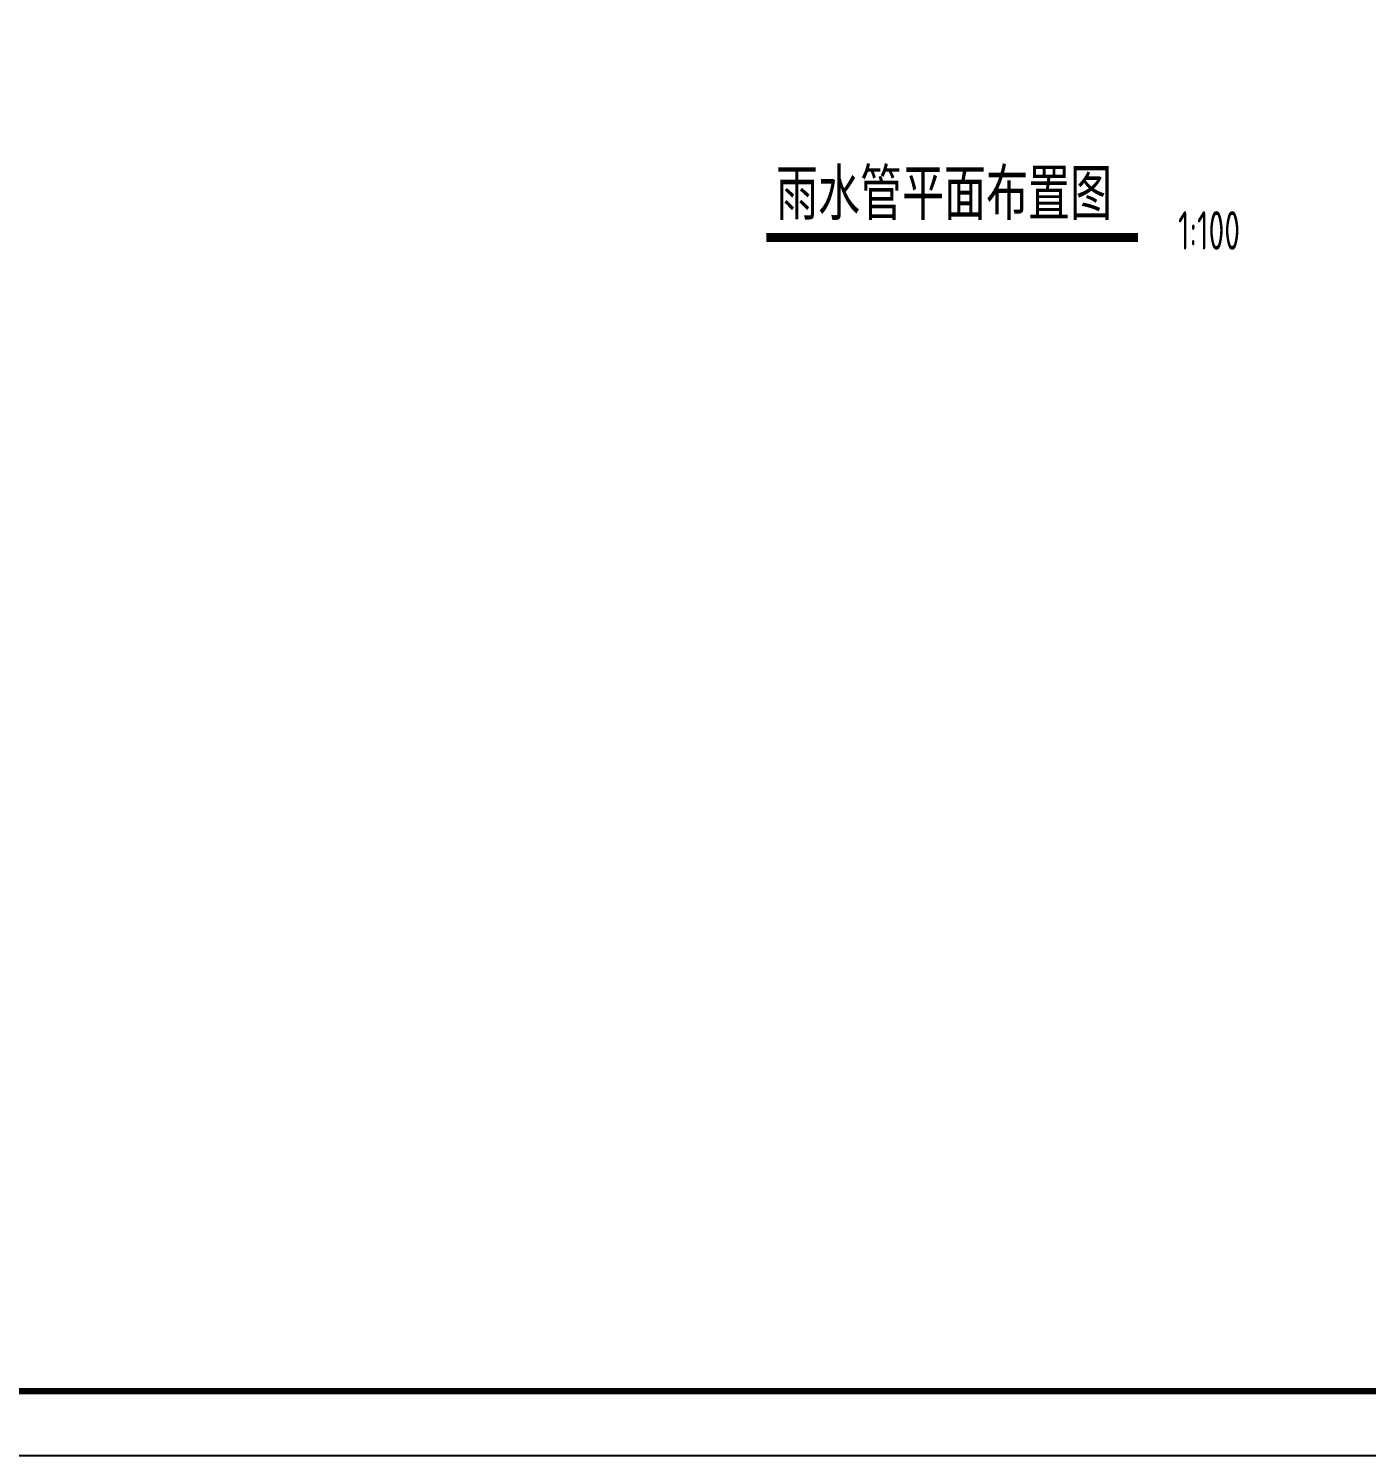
# Model space of a CAD drawing. Extents: x 4930511 to 5014611, y -422737 to -321054.
# Drawn here: x 4972984 to 4993798, y -422737 to -400540 of the extents above; entities that cross this region are included whole.
import ezdxf

# ---------------------------------------------------------------- set-up
doc = ezdxf.new("R2010")
doc.units = 0
doc.header["$LTSCALE"] = 1000
doc.header["$MEASUREMENT"] = 0
for name, color, linetype in [('DIM_SYMB', 3, 'CONTINUOUS'), ('PUB_TEXT', 7, 'CONTINUOUS'), ('PUB_TITLE', 4, 'CONTINUOUS'), ('TEXT_给水', 7, 'CONTINUOUS')]:
    doc.layers.add(name, color=color, linetype=linetype)
doc.styles.add('sceie', font='sceie.shx', dxfattribs={"width": 0.7, "bigfont": 'sceic.shx'})

msp = doc.modelspace()

# ---------------------------------------------------------------- linework, layer by layer
at = {"layer": 'DIM_SYMB', "const_width": 140}
msp.add_lwpolyline([(4984463.1, -403790.1), (4990242.1, -403790.1)], dxfattribs=at)
at = {"layer": 'PUB_TITLE', "color": 4}
msp.add_lwpolyline([(4930511.1, -422737.3), (5014611.1, -422737.3), (5014611.1, -363337.3), (4930511.1, -363337.3)], close=True, dxfattribs=at)
at = {"layer": 'PUB_TITLE', "color": 4, "const_width": 100}
msp.add_lwpolyline([(4933011.1, -421737.3), (5013611.1, -421737.3), (5013611.1, -364337.3), (4933011.1, -364337.3)], close=True, dxfattribs=at)

# ---------------------------------------------------------------- texts
at = {"layer": 'PUB_TEXT', "style": 'sceie', "width": 0.7}
msp.add_text('1:100', height=600, dxfattribs=at).set_placement((4990866.1, -403980.8))
at = {"layer": 'TEXT_给水', "color": 4, "linetype": 'Continuous', "style": 'sceie', "width": 0.86}
msp.add_text('雨水管平面布置图', height=800, dxfattribs=at).set_placement((4984611.8, -403519.5))

doc.saveas('drawing.dxf')
